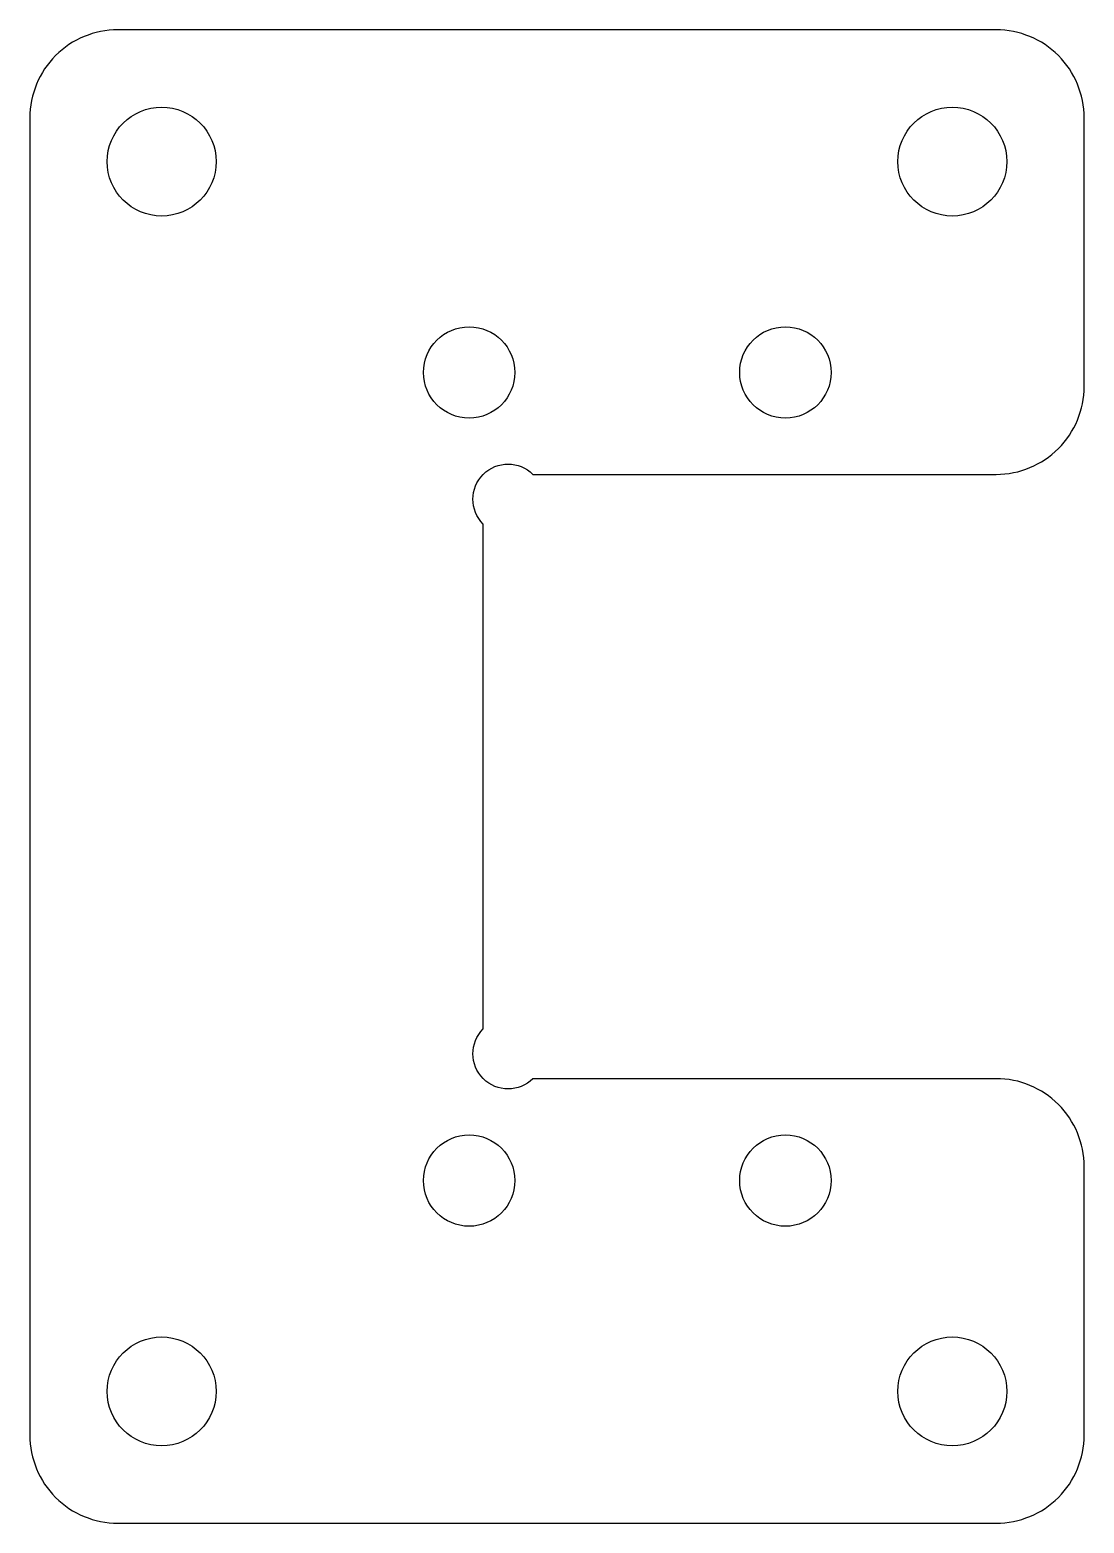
# Model space of a CAD drawing. Header units: millimetres. Extents: x -488.4 to -428.4, y 640.1 to 725.1.
import ezdxf

# ---------------------------------------------------------------- set-up
doc = ezdxf.new("R2010")
doc.units = ezdxf.units.MM
doc.layers.get('0').update_dxf_attribs({"linetype": 'CONTINUOUS'})

msp = doc.modelspace()

# ---------------------------------------------------------------- linework, layer by layer
msp.add_lwpolyline([(-459.747, 665.385, -1), (-462.575, 668.214), (-462.575, 696.957, -1), (-459.747, 699.785), (-433.375, 699.785, 0.414214), (-428.375, 704.785), (-428.375, 720.085, 0.414214), (-433.375, 725.085), (-483.375, 725.085, 0.414214), (-488.375, 720.085), (-488.375, 645.085, 0.414214), (-483.375, 640.085), (-433.375, 640.085, 0.414214), (-428.375, 645.085), (-428.375, 660.385, 0.414214), (-433.375, 665.385)], format="xyb", close=True)
for centre, radius in [((-480.875, 717.585), 3.1), ((-435.875, 717.585), 3.1), ((-463.375, 705.585), 2.6), ((-445.375, 705.585), 2.6), ((-463.375, 659.585), 2.6), ((-445.375, 659.585), 2.6), ((-480.875, 647.585), 3.1), ((-435.875, 647.585), 3.1)]:
    msp.add_circle(centre, radius)

doc.saveas('drawing.dxf')
